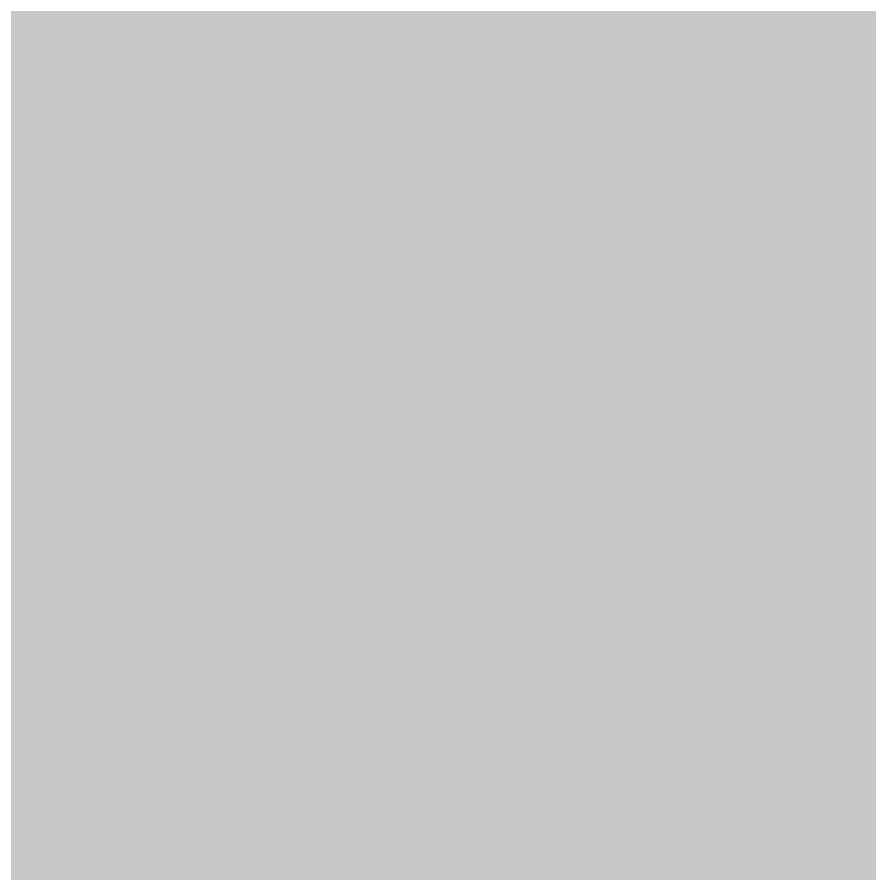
# Model space of a CAD drawing. Header units: metres. Extents: x 294533 to 301305, y 1963486 to 1977426.
# Drawn here: x 299675.8842 to 299676.0458, y 1968058.1432 to 1968058.3056 of the extents above; entities that cross this region are included whole.
import ezdxf

# ---------------------------------------------------------------- set-up
doc = ezdxf.new("R2010")
doc.units = ezdxf.units.M
for name, color, linetype in [('200M CRZ LINE', 22, 'Continuous'), ('CRZ LINE FOR RIVER OR CREEK', 84, 'Continuous'), ('NDZ-200M FROM CRZ', 30, 'Continuous')]:
    doc.layers.add(name, color=color, linetype=linetype)

# ---------------------------------------------------------------- blocks, each defined once
blk = doc.blocks.new('45')
at = {"layer": 'NDZ-200M FROM CRZ'}
h = blk.add_hatch(dxfattribs=at)
h.set_pattern_fill('CROSS', color=256, scale=3.014525, angle=-0.6324)
h.set_pattern_definition([(359.36762, (281684.086, 1962845.993), (19.352338, 18.929796), [9.571116, -28.71335]), (89.36762, (281688.818, 1962841.155), (-18.929796, 19.352338), [9.571116, -28.71335])])
h.paths.add_polyline_path([(299977.9061, 1967391.75957), (299930.03517, 1967424.4476), (299921.99751, 1967424.53632), (299909.98543, 1967428.68885), (299901.94777, 1967428.77756), (299897.92899, 1967428.82192), (299889.84696, 1967424.89118), (299861.72597, 1967412.76089), (299878.60872, 1967367.88087), (299905.38981, 1967376.48018), (299927.51129, 1967370.69991), (299945.31183, 1967351.91987), (299996.93545, 1967295.07082), (300040.47696, 1967234.29103), (300076.60929, 1967175.81057), (300166.4735, 1967071.06746), (300213.21045, 1967043.44692), (300255.36368, 1967038.9617), (300295.84022, 1967023.41675), (300337.61643, 1967025.994), (300364.89438, 1967030.47147), (300390.10508, 1967047.52435), (300412.40826, 1967065.36794), (300439.86796, 1967058.42421), (300472.46874, 1967044.60529), (300541.73049, 1967014.43449), (300572.50743, 1967008.3198), (300592.76716, 1967019.15781), (300614.35635, 1967030.95313), (300661.79696, 1967082.71503), (300682.75329, 1967107.30103), (300689.03532, 1967133.21934), (300713.49272, 1967154.21823), (300727.09738, 1967172.54436), (300731.25754, 1967185.28963), (300723.3214, 1967194.59453), (300705.23673, 1967194.79414), (300670.94366, 1967183.11281), (300642.63452, 1967167.34549), (300622.14113, 1967131.39217), (300601.69211, 1967099.45822), (300571.28473, 1967075.67417), (300565.25651, 1967075.74071), (300553.28879, 1967083.91269), (300541.41688, 1967102.82898), (300526.98233, 1967115.77956), (300499.52273, 1967128.72563), (300472.41499, 1967132.72627), (300429.34861, 1967143.56999), (300389.36005, 1967162.10113), (300361.4502, 1967182.50892), (300360.97102, 1967188.48215), (300355.88161, 1967210.5677), (300343.87569, 1967228.93228), (300333.87055, 1967232.84002), (300333.98392, 1967243.11127), (300338.42917, 1967272.22936), (300334.56066, 1967295.36421), (300326.70046, 1967311.53075), (300319.77314, 1967322.68408), (300318.97336, 1967339.75566), (300323.39152, 1967375.88641), (300309.55234, 1967395.28056), (300279.67246, 1967420.58846), (300252.92001, 1967450.62377), (300229.90308, 1967463.34723), (300212.77282, 1967485.5322), (300207.56632, 1967507.74768), (300192.6338, 1967546.16749), (300169.77575, 1967586.60978), (300169.45746, 1967587.09194), (300113.63266, 1967671.65784), (300078.0844, 1967728.3295), (300038.25112, 1967760.92873), (300014.27132, 1967773.25325), (299992.74453, 1967825.75015), (299953.28835, 1967892.51477), (299931.38446, 1967910.84629), (299899.32264, 1967919.24007), (299869.27022, 1967927.61166), (299831.22451, 1967940.09144), (299817.35831, 1967958.33424), (299794.96718, 1967989.17853), (299761.76031, 1968019.24719), (299727.88871, 1968045.7507), (299675.77715, 1968058.38572), (299691.40882, 1968018.01372), (299699.26893, 1968001.84718), (299711.28109, 1967997.69465), (299719.2743, 1967993.58648), (299743.16545, 1967973.22305), (299759.01885, 1967952.94825), (299762.949, 1967944.86498), (299762.90463, 1967940.84552), (299766.87905, 1967936.78171), (299770.89792, 1967936.73735), (299774.87234, 1967932.67353), (299774.82798, 1967928.65408), (299778.8024, 1967924.59026), (299778.71367, 1967916.55135), (299782.73254, 1967916.50699), (299782.68818, 1967912.48753), (299786.6626, 1967908.42372), (299790.63702, 1967904.35991), (299794.61153, 1967900.29609), (299798.63031, 1967900.25173), (299806.6236, 1967896.14356), (299810.59803, 1967892.07975), (299818.63568, 1967891.99103), (299822.65455, 1967891.94667), (299830.69213, 1967891.85796), (299834.711, 1967891.8136), (299838.68542, 1967887.74978), (299842.70429, 1967887.70542), (299846.67871, 1967883.64161), (299850.65313, 1967879.5778), (299854.62764, 1967875.51398), (299854.58327, 1967871.49452), (299866.59535, 1967867.34199), (299878.60743, 1967863.18946), (299890.66388, 1967863.05639), (299902.80913, 1967870.96223), (299906.78356, 1967866.89841), (299910.80234, 1967866.85406), (299914.77685, 1967862.79024), (299914.73248, 1967858.77079), (299918.66254, 1967850.68751), (299926.43401, 1967826.48206), (299930.40843, 1967822.41824), (299938.35736, 1967814.29062), (299942.2875, 1967806.20734), (299950.28071, 1967802.09917), (299954.21085, 1967794.0159), (299958.09654, 1967781.91317), (299962.07104, 1967777.84936), (299961.98231, 1967769.81044), (299965.95673, 1967765.74663), (299965.82364, 1967753.68826), (299969.79806, 1967749.62445), (299973.7282, 1967741.54117), (299977.70262, 1967737.47736), (299977.65826, 1967733.4579), (299981.67713, 1967733.41355), (299985.65155, 1967729.34973), (299993.64484, 1967725.24156), (299997.66363, 1967725.1972), (300005.65692, 1967721.08903), (300009.67571, 1967721.04467), (300017.669, 1967716.9365), (300021.59914, 1967708.85323), (300029.63672, 1967708.76451), (300033.56686, 1967700.68124), (300037.54128, 1967696.61743), (300041.51578, 1967692.55361), (300045.53457, 1967692.50925), (300053.43913, 1967680.36217), (300084.87984, 1967615.69591), (300092.7844, 1967603.54883), (300096.80319, 1967603.50447), (300100.77761, 1967599.44066), (300104.70775, 1967591.35738), (300112.61231, 1967579.2103), (300116.58673, 1967575.14648), (300132.39586, 1967550.85231), (300138.54514, 1967544.56472), (300140.3447, 1967542.72468), (300144.23048, 1967530.62196), (300151.95758, 1967502.39704), (300155.84327, 1967490.29432), (300155.75454, 1967482.2554), (300159.6846, 1967474.17213), (300159.64023, 1967470.15268), (300163.61474, 1967466.08886), (300167.58916, 1967462.02505), (300171.5193, 1967453.94177), (300175.49372, 1967449.87796), (300179.42378, 1967441.79469), (300183.39828, 1967437.73087), (300187.37271, 1967433.66706), (300191.34721, 1967429.60325), (300195.32163, 1967425.53943), (300199.34042, 1967425.49507), (300207.28935, 1967417.36744), (300211.30822, 1967417.32309), (300211.26385, 1967413.30363), (300211.17512, 1967405.26472), (300219.39016, 1967421.25383), (300227.51654, 1967429.20402), (300231.57978, 1967433.17912), (300235.59856, 1967433.13476), (300239.61735, 1967433.09041), (300239.57299, 1967429.07095), (300243.50313, 1967420.98768), (300247.25572, 1967396.82658), (300247.21136, 1967392.80704), (300247.16699, 1967388.78758), (300251.18586, 1967388.74323), (300255.20465, 1967388.69887), (300271.32433, 1967392.54089), (300287.44393, 1967396.383), (300291.4628, 1967396.33864), (300291.41843, 1967392.3191), (300287.26647, 1967380.30509), (300279.14008, 1967372.35489), (300275.07693, 1967368.3798), (300275.03256, 1967364.36034), (300279.05135, 1967364.31598), (300283.07022, 1967364.27162), (300283.02585, 1967360.25217), (300278.87389, 1967348.23816), (300282.62657, 1967324.07706), (300290.30931, 1967291.83269), (300290.22058, 1967283.79378), (300290.17621, 1967279.77432), (300289.99875, 1967263.69649), (300285.80242, 1967247.66302), (300281.60617, 1967231.62956), (300281.56181, 1967227.6101), (300285.5806, 1967227.56574), (300289.5551, 1967223.50193), (300305.49724, 1967211.26613), (300325.45824, 1967198.98597), (300321.35073, 1967190.99141), (300325.32515, 1967186.9276), (300329.29965, 1967182.86378), (300325.28078, 1967182.90814), (300325.23642, 1967178.88868), (300325.19205, 1967174.86923), (300325.14769, 1967170.84977), (300329.12219, 1967166.78595), (300329.03346, 1967158.74704), (300328.9891, 1967154.72758), (300332.96352, 1967150.66377), (300332.91916, 1967146.64431), (300336.89358, 1967142.5805), (300340.86808, 1967138.51668), (300356.81022, 1967126.28088), (300360.74036, 1967118.19761), (300372.70807, 1967110.02554), (300376.72686, 1967109.98118), (300384.76452, 1967109.89247), (300392.84654, 1967113.82329), (300396.90969, 1967117.79839), (300404.94735, 1967117.70967), (300417.00379, 1967117.5766), (300425.04145, 1967117.48788), (300441.11676, 1967117.31045), (300457.14763, 1967113.11356), (300473.13421, 1967104.89714), (300485.19066, 1967104.76406), (300497.20274, 1967100.61153), (300509.21482, 1967096.459), (300513.18932, 1967092.39519), (300521.22698, 1967092.30647), (300521.18261, 1967088.28701), (300529.08709, 1967076.13993), (300533.10596, 1967076.09557), (300537.08038, 1967072.03176), (300541.05489, 1967067.96794), (300541.01052, 1967063.94848), (300540.96616, 1967059.92903), (300544.94058, 1967055.86521), (300548.95937, 1967055.82086), (300552.93387, 1967051.75704), (300564.99032, 1967051.62397), (300569.05347, 1967055.59907), (300573.07234, 1967055.55471), (300581.15436, 1967059.48545), (300593.29954, 1967067.39129), (300605.48907, 1967079.31658), (300613.65983, 1967091.28624), (300621.78621, 1967099.23643), (300629.86815, 1967103.16718), (300629.91252, 1967107.18663), (300638.08327, 1967119.15637), (300646.29839, 1967135.14548), (300650.4059, 1967143.14004), (300654.5135, 1967151.13459), (300666.70304, 1967163.05989), (300682.91137, 1967174.94082), (300695.01226, 1967178.82721), (300699.07541, 1967182.80231), (300715.19509, 1967186.64433), (300719.21388, 1967186.59997), (300723.1883, 1967182.53616), (300723.14394, 1967178.5167), (300719.08079, 1967174.5416), (300690.81593, 1967162.79374), (300674.60761, 1967150.9128), (300666.34812, 1967130.90423), (300658.13301, 1967114.91512), (300654.02549, 1967106.92048), (300649.96225, 1967102.94539), (300645.8991, 1967098.97029), (300641.83595, 1967094.99519), (300621.47566, 1967071.10024), (300617.41242, 1967067.12514), (300613.34927, 1967063.15004), (300609.24167, 1967055.15549), (300601.15973, 1967051.22474), (300593.03335, 1967043.27455), (300584.95132, 1967039.34381), (300580.88817, 1967035.36871), (300572.85051, 1967035.45742), (300568.78728, 1967031.48233), (300564.72413, 1967027.50723), (300560.70534, 1967027.55158), (300556.73084, 1967031.6154), (300548.69318, 1967031.70412), (300544.71876, 1967035.76793), (300536.72546, 1967039.8761), (300532.70668, 1967039.92046), (300524.75775, 1967048.04809), (300520.82769, 1967056.13136), (300512.87877, 1967064.25899), (300496.84782, 1967068.45588), (300488.85452, 1967072.56405), (300472.82366, 1967076.76094), (300464.83037, 1967080.86911), (300452.81829, 1967085.02164), (300444.825, 1967089.12981), (300440.85057, 1967093.19363), (300436.8317, 1967093.23799), (300428.79405, 1967093.3267), (300420.75647, 1967093.41542), (300416.7376, 1967093.45978), (300412.71882, 1967093.50414), (300408.69994, 1967093.54849), (300400.66237, 1967093.63721), (300396.59914, 1967089.66211), (300392.58035, 1967089.70647), (300388.51711, 1967085.73137), (300384.45396, 1967081.75627), (300380.43517, 1967081.80063), (300376.4163, 1967081.84499), (300352.25905, 1967078.09168), (300336.13937, 1967074.24965), (300324.08293, 1967074.38273), (300311.98212, 1967070.49634), (300303.94446, 1967070.58506), (300299.88131, 1967066.60996), (300291.88802, 1967070.71813), (300287.86923, 1967070.76249), (300279.83157, 1967070.85121), (300275.8127, 1967070.89557), (300271.83828, 1967074.95938), (300255.76297, 1967075.13681), (300243.70652, 1967075.26989), (300235.66887, 1967075.3586), (300227.63129, 1967075.44732), (300223.61242, 1967075.49168), (300219.59364, 1967075.53603), (300219.638, 1967079.55549), (300223.65679, 1967079.51113), (300227.72002, 1967083.48623), (300219.72673, 1967087.5944), (300219.68237, 1967083.57495), (300211.68907, 1967087.68312), (300207.71465, 1967091.74693), (300207.75902, 1967095.76639), (300203.74015, 1967095.81075), (300203.78451, 1967099.83021), (300152.07225, 1967148.64042), (300148.09782, 1967152.70424), (300132.2887, 1967176.99841), (300128.35864, 1967185.08168), (300116.47957, 1967201.29258), (300116.52394, 1967205.31204), (300116.5683, 1967209.33149), (300112.54952, 1967209.37585), (300092.8547, 1967245.77275), (300092.89907, 1967249.79221), (300088.88028, 1967249.83656), (300084.90577, 1967253.90038), (300080.97572, 1967261.98365), (300077.04558, 1967270.06692), (300065.16659, 1967286.27782), (300065.21096, 1967290.29728), (300057.30648, 1967302.44436), (300053.33197, 1967306.50818), (300041.45299, 1967322.71908), (300033.54843, 1967334.86616), (299997.77838, 1967371.44049)])
at = {"layer": '200M CRZ LINE', "lineweight": 35, "const_width": 3.01452}
blk.add_lwpolyline([(299589.49261, 1968252.2956), (299597.39717, 1968240.14843), (299597.35281, 1968236.12897), (299613.0732, 1968203.79588), (299617.00326, 1968195.71261), (299620.88895, 1968183.60989), (299624.77473, 1968171.50716), (299628.74915, 1968167.44334), (299632.63492, 1968155.34062), (299636.52062, 1968143.23789), (299636.47625, 1968139.21843), (299640.36194, 1968127.1157), (299644.29208, 1968119.03243), (299644.24772, 1968115.01298), (299648.22214, 1968110.94916), (299656.1267, 1968098.80208), (299660.05676, 1968090.71881), (299667.96132, 1968078.57172), (299671.8471, 1968066.46899), (299675.77715, 1968058.38572), (299691.40882, 1968018.01372), (299699.26893, 1968001.84718)], dxfattribs=at)
at = {"layer": 'CRZ LINE FOR RIVER OR CREEK', "ltscale": 0.1, "const_width": 3.01452, "flags": 128}
blk.add_lwpolyline([(299675.77715, 1968058.38572), (299727.88871, 1968045.7507), (299761.76031, 1968019.24719), (299794.96718, 1967989.17853), (299817.35831, 1967958.33424), (299831.22451, 1967940.09144), (299869.27022, 1967927.61166), (299899.32264, 1967919.24007), (299931.38446, 1967910.84629), (299953.28835, 1967892.51477), (299992.74453, 1967825.75015), (300014.27132, 1967773.25325), (300038.25112, 1967760.92873), (300078.0844, 1967728.3295), (300113.63266, 1967671.65784), (300169.77575, 1967586.60978)], dxfattribs=at)
at = {"layer": 'NDZ-200M FROM CRZ', "const_width": 3.01452, "flags": 128}
for points in [[(299606.65862, 1967986.78959), (299614.74065, 1967990.72033), (299618.75943, 1967990.67597), (299622.82267, 1967994.65107), (299630.99342, 1968006.62072), (299635.01221, 1968006.57636), (299639.03099, 1968006.53201), (299655.10631, 1968006.35457), (299667.16275, 1968006.2215), (299675.20041, 1968006.13278), (299679.2192, 1968006.08843), (299683.1937, 1968002.02461), (299699.26893, 1968001.84718), (299691.40882, 1968018.01372), (299675.77715, 1968058.38572), (299671.8471, 1968066.46899), (299667.96132, 1968078.57172), (299660.05676, 1968090.71881), (299656.1267, 1968098.80208), (299648.22214, 1968110.94916), (299644.24772, 1968115.01298), (299644.29208, 1968119.03243), (299640.36194, 1968127.1157)], [(299794.96718, 1967989.17853), (299761.76031, 1968019.24719), (299727.88871, 1968045.7507), (299675.77715, 1968058.38572), (299691.40882, 1968018.01372), (299699.26893, 1968001.84718), (299711.28109, 1967997.69465), (299719.2743, 1967993.58648), (299743.16545, 1967973.22305), (299759.01885, 1967952.94825), (299762.949, 1967944.86498), (299762.90463, 1967940.84552), (299766.87905, 1967936.78171), (299770.89792, 1967936.73735), (299774.87234, 1967932.67353), (299774.82798, 1967928.65408), (299778.8024, 1967924.59026), (299778.71367, 1967916.55135), (299782.73254, 1967916.50699), (299782.68818, 1967912.48753), (299786.6626, 1967908.42372), (299790.63702, 1967904.35991)]]:
    blk.add_lwpolyline(points, dxfattribs=at)

msp = doc.modelspace()

# ---------------------------------------------------------------- block references
msp.add_blockref('45', (0, 0))

doc.saveas('drawing.dxf')
